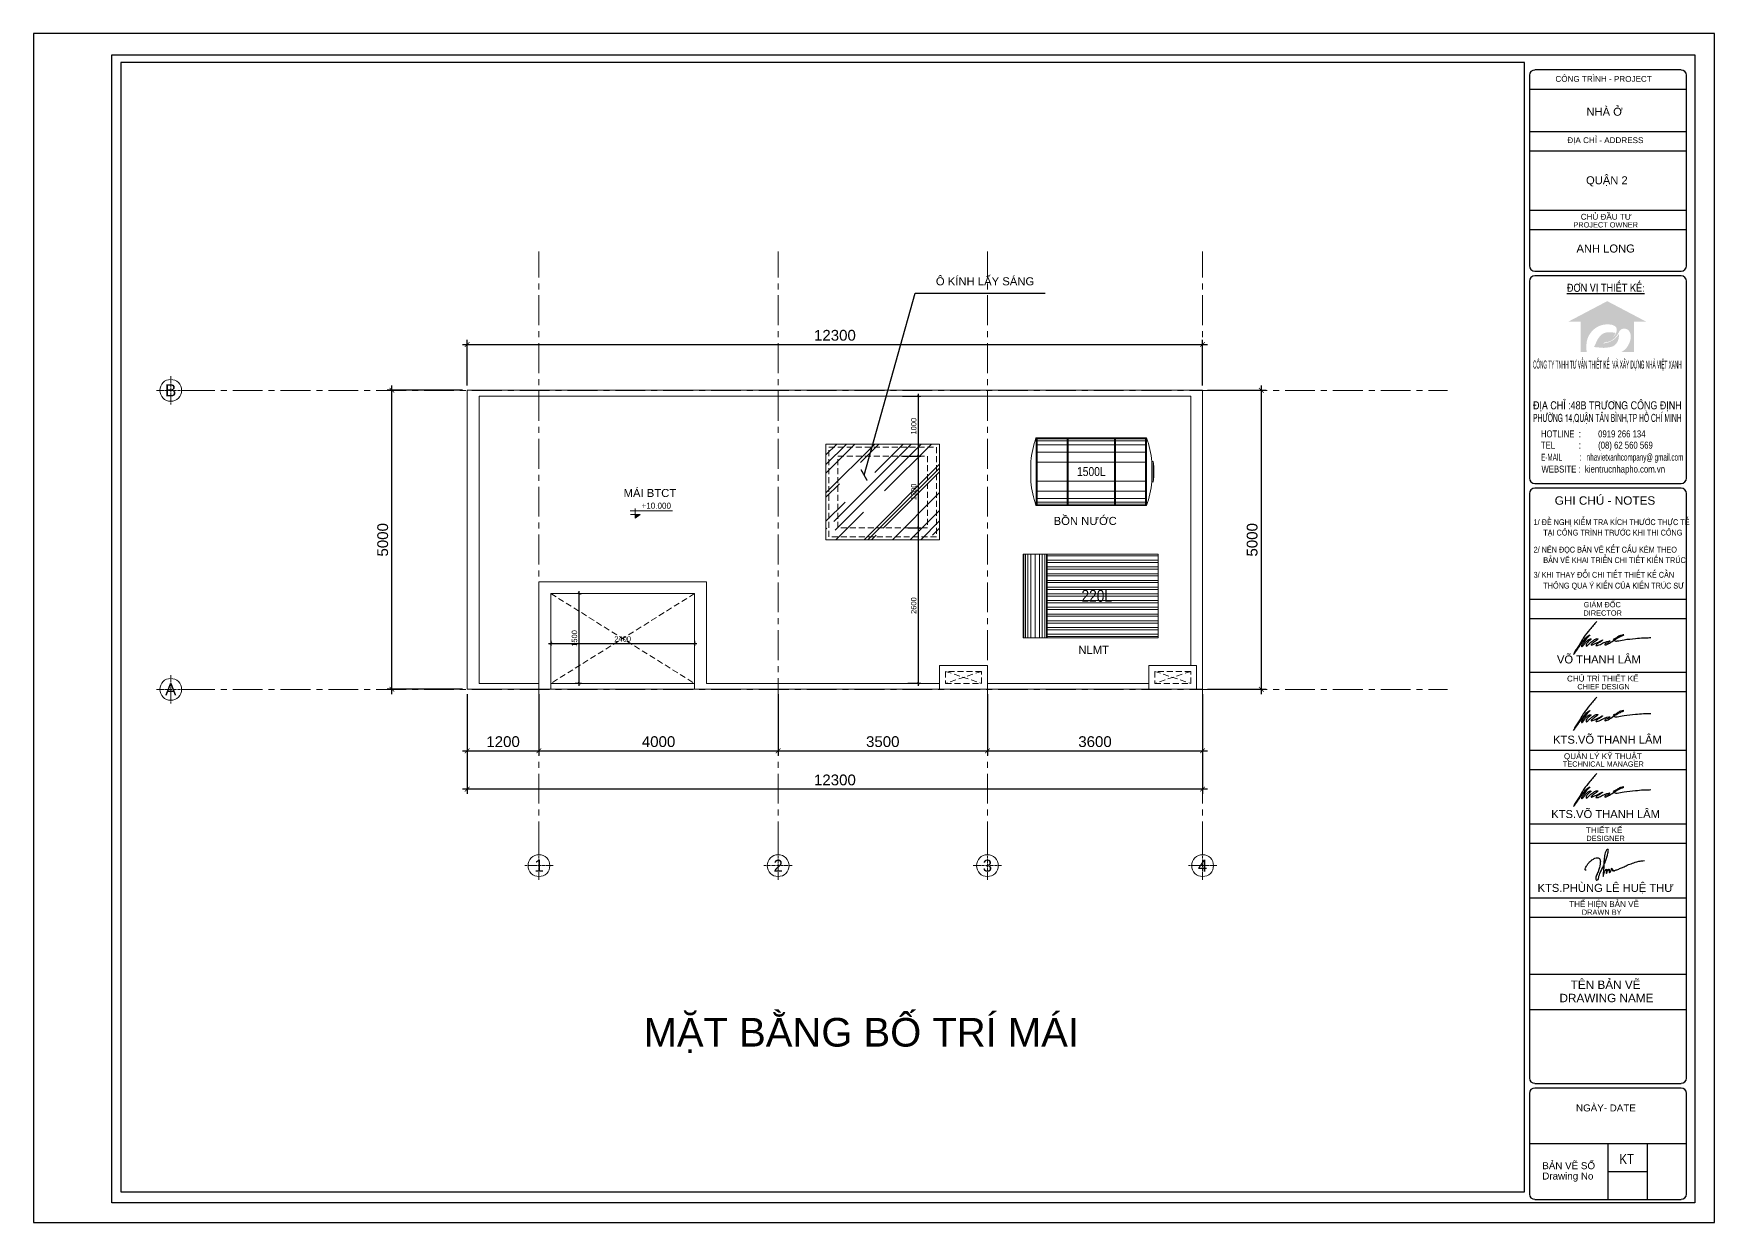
# Model space of a CAD drawing. Header units: inches. Extents: x 1198002 to 1275033, y 93432 to 197262.
# Drawn here: x 1240649 to 1268760, y 93432 to 113311 of the extents above; entities that cross this region are included whole.
import ezdxf
from ezdxf.enums import TextEntityAlignment as Align

# ---------------------------------------------------------------- set-up
doc = ezdxf.new("R2010")
doc.units = ezdxf.units.IN
doc.header["$LTSCALE"] = 100
doc.header["$MEASUREMENT"] = 0
doc.set_wipeout_variables(frame=1)
doc.header["$PDMODE"] = 35
doc.linetypes.add('CENTERX2', pattern=[4, 2.5, -0.5, 0.5, -0.5])
doc.linetypes.add('DASHEDX2', pattern=[1.5, 1, -0.5])
for name, color, linetype, lineweight in [('1', 1, 'Continuous', 18), ('1-khung ten', 7, 'Continuous', 30), ('183', 183, 'Continuous', 5), ('2', 2, 'Continuous', 13), ('3', 3, 'Continuous', 9), ('4', 4, 'Continuous', 35), ('8', 252, 'Continuous', 5), ('9GRID', 251, 'CENTERX2', 5), ('9HIDDEN', 251, 'DASHEDX2', 5), ('DIM', 135, 'Continuous', 9), ('TEXT', 7, 'Continuous', 18)]:
    doc.layers.add(name, color=color, linetype=linetype, lineweight=lineweight)
doc.styles.add('CVN', font='VHELVEN.TTF')
doc.styles.add('HELVECONDENSE', font='VHELVCN.TTF')
doc.styles.add('OBAYASHI', font='ARIALN.TTF')
doc.styles.add('VN Helve', font='VHELVEN.TTF')
doc.styles.add('VNI Helve-Condense', font='VHELVCN.TTF')
doc.styles.add('VNI-HELVE', font='VHELVCN.TTF')
doc.styles.add('VNI-HELVE-CON', font='VHELVCN.TTF', dxfattribs={"height": 140})
doc.styles.add('VSIMPLEX', font='VTIMESN.TTF')
doc.dimstyles.new('D100', dxfattribs={"dimscale": 100, "dimtxt": 1.8, "dimasz": 0.8, "dimexe": 0.8, "dimexo": 0.8, "dimgap": 0.6, "dimtad": 1, "dimdec": 0, "dimrnd": 5, "dimzin": 12, "dimdsep": 46, "dimtxsty": 'CVN', "dimblk1": 'ARCHTICK', "dimblk2": 'ARCHTICK', "dimsah": 1, "dimcen": 0.8, "dimdle": 0.8, "dimclrd": 256, "dimclre": 256, "dimclrt": 7, "dimadec": 0, "dimazin": 3, "dimtfac": 1, "dimtdec": 0, "dimtix": 1, "dimtmove": 2, "dimatfit": 3, "dimldrblk": 'ARCHTICK', "dimfxl": 1, "dimtolj": 1, "dimarcsym": 0})
doc.dimstyles.new('D70', dxfattribs={"dimscale": 50, "dimtxt": 1.8, "dimasz": 0.8, "dimexe": 0.8, "dimexo": 0.8, "dimgap": 0.6, "dimtad": 1, "dimdec": 0, "dimrnd": 5, "dimzin": 12, "dimdsep": 46, "dimtxsty": 'CVN', "dimblk1": 'ARCHTICK', "dimblk2": 'ARCHTICK', "dimsah": 1, "dimcen": 0.8, "dimdle": 0.8, "dimclrd": 256, "dimclre": 256, "dimclrt": 7, "dimadec": 0, "dimazin": 3, "dimtfac": 1, "dimtdec": 0, "dimtix": 1, "dimtmove": 2, "dimatfit": 3, "dimldrblk": 'ARCHTICK', "dimfxl": 1, "dimtolj": 1, "dimarcsym": 0})

# ---------------------------------------------------------------- blocks, each defined once
blk = doc.blocks.new('15151512')
blk.add_wipeout([(345983, 67317), (345983, 65917), (348243, 65917), (348243, 67317)]).dxf.layer = '183'
at = {"layer": '183'}
h = blk.add_hatch(dxfattribs=at)
h.set_pattern_fill('ANSI32', color=256, scale=300, angle=315, style=0)
h.set_pattern_definition([(0, (346083.38, 65917.3), (4e-14, 112.5), []), (0, (346120.88, 65879.8), (4e-14, 112.5), [])])
h.paths.add_polyline_path([(346383, 65917), (348243, 65917), (348243, 67317), (346383, 67317)])
for points in [[(345983, 65917), (348243, 65917), (348243, 67317), (345983, 67317)], [(345983, 65917), (346383, 65917), (346383, 67317), (345983, 67317)], [(346383, 65917), (348243, 65917), (348243, 67317), (346383, 67317)]]:
    blk.add_lwpolyline(points, close=True, dxfattribs=at)
for points in [[(345993, 65917), (345993, 67317)], [(346023, 65917), (346023, 67317)], [(346063, 65917), (346063, 67317)], [(346113, 65917), (346113, 67317)], [(346183, 65917), (346183, 67317)], [(346253, 65917), (346253, 67317)], [(346303, 65917), (346303, 67317)], [(346343, 65917), (346343, 67317)], [(346373, 65917), (346373, 67317)]]:
    blk.add_lwpolyline(points, dxfattribs=at)
at = {"layer": '183', "insert": (347213, 66617), "char_height": 200, "width": 2260, "attachment_point": 5, "style": 'HELVECONDENSE'}
blk.add_mtext('220L', dxfattribs=at)
blk = doc.blocks.new('62625323255235344')
at = {"layer": '183'}
for p, q in [((346064, 68621), (346064, 67491)), ((346083, 68621), (346083, 67491)), ((346083, 68602), (346583, 68602)), ((346583, 68621), (346583, 67491)), ((346602, 68621), (346602, 67491)), ((346602, 68602), (347375, 68602)), ((347375, 68621), (347375, 67491)), ((347395, 68621), (347395, 67491)), ((347395, 68602), (347895, 68602)), ((347895, 68621), (347895, 67491)), ((347914, 68621), (347914, 67491)), ((346083, 68569), (346583, 68569)), ((346083, 68506), (346583, 68506)), ((346083, 68380), (346583, 68380)), ((346602, 68569), (347375, 68569)), ((346602, 68506), (347375, 68506)), ((346602, 68380), (347375, 68380)), ((347395, 68569), (347895, 68569)), ((347395, 68506), (347895, 68506)), ((347395, 68380), (347895, 68380)), ((345976, 68228), (345976, 67884)), ((346083, 68216), (346583, 68216)), ((346602, 68216), (347375, 68216)), ((347395, 68216), (347895, 68216)), ((348002, 68227), (348002, 67883)), ((348002, 68227), (348025, 68227)), ((348025, 68227), (348025, 67883)), ((346083, 67895), (346583, 67895)), ((346602, 67895), (347375, 67895)), ((347395, 67895), (347895, 67895)), ((348002, 67883), (348025, 67883)), ((346083, 67731), (346583, 67731)), ((346083, 67606), (346583, 67606)), ((346083, 67543), (346583, 67543)), ((346083, 67509), (346583, 67509)), ((346602, 67731), (347375, 67731)), ((346602, 67606), (347375, 67606)), ((346602, 67543), (347375, 67543)), ((346602, 67509), (347375, 67509)), ((347395, 67731), (347895, 67731)), ((347395, 67606), (347895, 67606)), ((347395, 67543), (347895, 67543)), ((347395, 67509), (347895, 67509))]:
    blk.add_line(p, q, dxfattribs=at)
for points in [[(346063, 68621), (347914, 68621)], [(346063, 67491), (347914, 67491)]]:
    blk.add_lwpolyline(points, dxfattribs=at)
for centre, radius, start, end in [((347799, 68026), 1835, 161.0836, 173.6829), ((346146, 68019), 1868, 6.3732, 18.7843), ((346433, 68042), 1602, 0.4559, 6.6244), ((346433, 68067), 1602, 353.3756, 359.5441), ((347799, 68086), 1835, 186.3171, 198.9164), ((346211, 68079), 1802, 340.9502, 353.7399)]:
    blk.add_arc(centre, radius, start, end, dxfattribs=at)
at = {"layer": '183', "insert": (346989, 68056), "char_height": 150, "width": 769.31, "attachment_point": 5, "style": 'HELVECONDENSE'}
blk.add_mtext('1500L', dxfattribs=at)
blk = doc.blocks.new('THU')
at = {"layer": '2', "lineweight": 30}
blk.add_spline([(54758, 67291), (54737, 67295), (54742, 67330), (54759, 67363), (54788, 67406), (54803, 67424), (54819, 67442), (54840, 67461), (54862, 67478), (54889, 67495), (54918, 67509), (54957, 67518), (54989, 67511), (55009, 67489), (55016, 67463), (55016, 67430), (55012, 67386), (55007, 67361), (54995, 67321), (54983, 67282), (54965, 67239), (54955, 67216), (54938, 67178), (54931, 67143), (54941, 67111), (54954, 67105), (54975, 67119), (54986, 67158), (55016, 67249), (55075, 67369), (55113, 67453), (55156, 67600), (55163, 67639), (55159, 67671), (55132, 67658), (55107, 67611), (55094, 67556), (55088, 67510), (55084, 67470), (55083, 67434), (55082, 67383), (55078, 67329), (55076, 67287), (55071, 67238), (55068, 67196), (55069, 67176), (55081, 67220), (55094, 67260), (55109, 67283), (55135, 67306), (55131, 67274), (55128, 67230), (55139, 67254), (55145, 67268), (55155, 67286), (55162, 67297), (55178, 67309), (55181, 67296), (55181, 67287), (55180, 67276), (55178, 67262), (55180, 67252), (55187, 67247), (55197, 67250), (55206, 67263), (55212, 67279), (55217, 67295), (55221, 67314), (55225, 67325), (55229, 67320), (55235, 67293), (55245, 67282), (55248, 67272), (55249, 67277), (55253, 67295), (55255, 67292), (55260, 67285), (55263, 67277), (55263, 67273), (55296, 67292), (55321, 67295), (55354, 67308), (55390, 67326), (55424, 67340), (55453, 67353), (55490, 67372), (55582, 67409), (55686, 67443), (55767, 67459), (55827, 67466)], degree=3, dxfattribs=at)
blk = doc.blocks.new('LAM')
at = {"layer": '2', "lineweight": 30}
blk.add_spline([(55537, 62874), (55400, 62709), (55277, 62552), (55233, 62479), (55130, 62314), (55078, 62228), (55067, 62202), (55134, 62292), (55180, 62360), (55279, 62490), (55360, 62576), (55400, 62604), (55347, 62543), (55286, 62459), (55248, 62407), (55233, 62385), (55229, 62359), (55254, 62377), (55301, 62435), (55354, 62488), (55410, 62518), (55421, 62516), (55389, 62485), (55337, 62427), (55322, 62392), (55326, 62377), (55367, 62403), (55420, 62452), (55496, 62508), (55528, 62522), (55559, 62522), (55512, 62473), (55452, 62431), (55435, 62413), (55425, 62396), (55455, 62401), (55652, 62490), (55610, 62456), (55568, 62433), (55534, 62407), (55522, 62386), (55542, 62384), (55566, 62389), (55781, 62476), (55803, 62477), (55794, 62464), (55725, 62427), (55702, 62409), (55701, 62399), (55729, 62401), (55848, 62468), (55968, 62543), (56016, 62566), (56051, 62581), (56075, 62591), (56084, 62598), (56050, 62597), (55967, 62561), (55901, 62523), (55871, 62507), (55892, 62485), (55953, 62477), (56090, 62502), (56323, 62527), (56482, 62541), (56582, 62543), (56631, 62545)], degree=3, dxfattribs=at)
blk = doc.blocks.new('KHUNG')
at = {"layer": '8'}
h = blk.add_hatch(color=3, dxfattribs=at)
edge = h.paths.add_edge_path()
edge.add_spline(control_points=[(1900682, 670836), (1900712, 670854), (1900763, 670880), (1900837, 670919), (1900882, 670986), (1900915, 671047), (1900923, 671107), (1900908, 671159), (1900854, 671196), (1900762, 671213), (1900637, 671208), (1900492, 671150), (1900379, 671036), (1900311, 670894), (1900304, 670765), (1900308, 670686), (1900309, 670652)], knot_values=[480.442603, 480.442603, 480.442603, 480.442603, 2009.776609, 3786.40769, 5135.415196, 6537.429907, 7763.740226, 8482.2404, 9501.449039, 11245.650074, 13817.861817, 16516.480955, 19952.144828, 22746.479185, 25336.362001, 27260.104551, 27260.104551, 27260.104551, 27260.104551], degree=3, periodic=0)
edge.add_line((1900309, 670652), (1900187, 670652))
edge.add_line((1900187, 670652), (1900187, 671268))
edge.add_line((1900187, 671268), (1899946, 671268))
edge.add_line((1899946, 671268), (1900728, 671680))
edge.add_line((1900728, 671680), (1901510, 671268))
edge.add_line((1901510, 671268), (1901269, 671268))
edge.add_line((1901269, 671268), (1901269, 670652))
edge.add_line((1901269, 670652), (1901019, 670652))
edge.add_spline(control_points=[(1901019, 670652), (1901052, 670673), (1901109, 670714), (1901166, 670807), (1901208, 670910), (1901206, 671022), (1901152, 671107), (1901072, 671131), (1900992, 671109), (1900969, 671064), (1900957, 671040)], knot_values=[0, 0, 0, 0, 2216.870228, 3952.540992, 6191.470703, 8490.526433, 10059.972912, 11608.291112, 12957.114674, 14390.23897, 14390.23897, 14390.23897, 14390.23897], degree=3, periodic=0)
edge.add_spline(control_points=[(1900957, 671040), (1900942, 671014), (1900909, 670959), (1900819, 670877), (1900735, 670852), (1900682, 670836)], knot_values=[0, 0, 0, 0, 1743.878579, 3660.68556, 6731.067051, 6731.067051, 6731.067051, 6731.067051], degree=3, periodic=0)
edge = h.paths.add_edge_path(flags=16)
edge.add_spline(control_points=[(1900646, 670827), (1900668, 670828), (1900722, 670830), (1900797, 670866), (1900870, 670904), (1900923, 670958), (1900950, 670997), (1900962, 671016)], knot_values=[0, 0, 0, 0, 1254.59336, 3063.330834, 4641.861955, 5998.873562, 7310.800484, 7310.800484, 7310.800484, 7310.800484], degree=3, periodic=0)
edge.add_spline(control_points=[(1900962, 671016), (1900963, 670998), (1900967, 670941), (1900941, 670858), (1900888, 670791), (1900821, 670752), (1900747, 670743), (1900656, 670731), (1900572, 670741), (1900502, 670747), (1900468, 670751), (1900459, 670752)], knot_values=[0, 0, 0, 0, 1010.198, 3281.426743, 4731.136541, 5803.714044, 7625.156604, 8935.172826, 11033.703323, 12416.710283, 12968.591837, 12968.591837, 12968.591837, 12968.591837], degree=3, periodic=0)
edge.add_spline(control_points=[(1900459, 670752), (1900470, 670774), (1900495, 670821), (1900525, 670897), (1900574, 670966), (1900632, 671022), (1900712, 671051), (1900789, 671054), (1900852, 671045), (1900885, 671039), (1900897, 671037)], knot_values=[0, 0, 0, 0, 1413.194962, 3057.706819, 4616.749234, 6235.122646, 7605.63806, 9366.49616, 10559.834754, 11266.59656, 11266.59656, 11266.59656, 11266.59656], degree=3, periodic=0)
edge.add_spline(control_points=[(1900897, 671037), (1900892, 671026), (1900878, 670996), (1900846, 670950), (1900796, 670911), (1900744, 670879), (1900693, 670851), (1900661, 670835), (1900646, 670827)], knot_values=[0, 0, 0, 0, 686.481063, 1948.936607, 3103.704982, 4322.438956, 5433.897682, 6395.109938, 6395.109938, 6395.109938, 6395.109938], degree=3, periodic=0)
edge = h.paths.add_edge_path(flags=17)
edge.add_spline(control_points=[(1900897, 671037), (1900892, 671026), (1900878, 670996), (1900846, 670950), (1900796, 670911), (1900744, 670879), (1900693, 670851), (1900661, 670835), (1900646, 670827)], knot_values=[0, 0, 0, 0, 686.481063, 1948.936607, 3103.704982, 4322.438956, 5433.897682, 6395.109938, 6395.109938, 6395.109938, 6395.109938], degree=3, periodic=0)
edge.add_spline(control_points=[(1900646, 670827), (1900668, 670828), (1900722, 670830), (1900797, 670866), (1900870, 670904), (1900923, 670958), (1900950, 670997), (1900962, 671016)], knot_values=[0, 0, 0, 0, 1254.59336, 3063.330834, 4641.861955, 5998.873562, 7310.800484, 7310.800484, 7310.800484, 7310.800484], degree=3, periodic=0)
edge.add_spline(control_points=[(1900962, 671016), (1900963, 670998), (1900967, 670941), (1900941, 670858), (1900888, 670791), (1900821, 670752), (1900747, 670743), (1900656, 670731), (1900572, 670741), (1900502, 670747), (1900468, 670751), (1900459, 670752)], knot_values=[0, 0, 0, 0, 1010.198, 3281.426743, 4731.136541, 5803.714044, 7625.156604, 8935.172826, 11033.703323, 12416.710283, 12968.591837, 12968.591837, 12968.591837, 12968.591837], degree=3, periodic=0)
edge.add_spline(control_points=[(1900459, 670752), (1900470, 670774), (1900495, 670821), (1900525, 670897), (1900574, 670966), (1900632, 671022), (1900712, 671051), (1900789, 671054), (1900852, 671045), (1900885, 671039), (1900897, 671037)], knot_values=[0, 0, 0, 0, 1413.194962, 3057.706819, 4616.749234, 6235.122646, 7605.63806, 9366.49616, 10559.834754, 11266.59656, 11266.59656, 11266.59656, 11266.59656], degree=3, periodic=0)
edge = h.paths.add_edge_path(flags=0)
edge.add_spline(control_points=[(1900682, 670836), (1900735, 670852), (1900819, 670877), (1900909, 670959), (1900942, 671014), (1900957, 671040)], knot_values=[0, 0, 0, 0, 3070.381491, 4987.188471, 6731.067051, 6731.067051, 6731.067051, 6731.067051], degree=3, periodic=0)
h = blk.add_hatch(color=3, dxfattribs=at)
edge = h.paths.add_edge_path()
edge.add_spline(control_points=[(1900897, 671037), (1900892, 671026), (1900878, 670996), (1900846, 670950), (1900796, 670911), (1900744, 670879), (1900693, 670851), (1900661, 670835), (1900646, 670827)], knot_values=[0, 0, 0, 0, 686.481063, 1948.936607, 3103.704982, 4322.438956, 5433.897682, 6395.109938, 6395.109938, 6395.109938, 6395.109938], degree=3, periodic=0)
edge.add_spline(control_points=[(1900646, 670827), (1900668, 670828), (1900722, 670830), (1900797, 670866), (1900870, 670904), (1900923, 670958), (1900950, 670997), (1900962, 671016)], knot_values=[0, 0, 0, 0, 1254.59336, 3063.330834, 4641.861955, 5998.873562, 7310.800484, 7310.800484, 7310.800484, 7310.800484], degree=3, periodic=0)
edge.add_spline(control_points=[(1900962, 671016), (1900963, 670998), (1900967, 670941), (1900941, 670858), (1900888, 670791), (1900821, 670752), (1900747, 670743), (1900656, 670731), (1900572, 670741), (1900502, 670747), (1900468, 670751), (1900459, 670752)], knot_values=[0, 0, 0, 0, 1010.198, 3281.426743, 4731.136541, 5803.714044, 7625.156604, 8935.172826, 11033.703323, 12416.710283, 12968.591837, 12968.591837, 12968.591837, 12968.591837], degree=3, periodic=0)
edge.add_spline(control_points=[(1900459, 670752), (1900470, 670774), (1900495, 670821), (1900525, 670897), (1900574, 670966), (1900632, 671022), (1900712, 671051), (1900789, 671054), (1900852, 671045), (1900885, 671039), (1900897, 671037)], knot_values=[0, 0, 0, 0, 1413.194962, 3057.706819, 4616.749234, 6235.122646, 7605.63806, 9366.49616, 10559.834754, 11266.59656, 11266.59656, 11266.59656, 11266.59656], degree=3, periodic=0)
edge = h.paths.add_edge_path(flags=17)
edge.add_spline(control_points=[(1900682, 670836), (1900735, 670852), (1900819, 670877), (1900909, 670959), (1900942, 671014), (1900957, 671040)], knot_values=[0, 0, 0, 0, 3070.381491, 4987.188471, 6731.067051, 6731.067051, 6731.067051, 6731.067051], degree=3, periodic=0)
at = {"layer": '1-khung ten', "color": 5, "ltscale": 3}
for p, q in [((1870461, 676662), (1902500, 676662)), ((1870461, 653433), (1870461, 676662)), ((1902500, 676662), (1902500, 653433)), ((1902500, 653433), (1870461, 653433))]:
    blk.add_line(p, q, dxfattribs=at)
at = {"layer": '1-khung ten', "ltscale": 3}
for p, q in [((1870461, 676662), (1870461, 676662)), ((1899050, 676510), (1870645, 676510)), ((1870645, 676510), (1870645, 653656)), ((1899050, 653656), (1899050, 676510)), ((1870645, 653656), (1899050, 653656))]:
    blk.add_line(p, q, dxfattribs=at)
at = {"layer": '1-khung ten', "color": 144, "ltscale": 1000}
for p, q in [((1902225, 676358), (1899260, 676358)), ((1899153, 676250), (1899153, 672395)), ((1902332, 672395), (1902332, 676250)), ((1899153, 675967), (1902332, 675967)), ((1899153, 675111), (1902332, 675111)), ((1899153, 674721), (1902332, 674721)), ((1899153, 673521), (1902332, 673521)), ((1899153, 673131), (1902332, 673131)), ((1899260, 672287), (1902225, 672287)), ((1899153, 672084), (1899153, 668098)), ((1902225, 672192), (1899260, 672192)), ((1902332, 668098), (1902332, 672084)), ((1899260, 667990), (1902225, 667990)), ((1902225, 667895), (1899260, 667895)), ((1899153, 667788), (1899153, 655958)), ((1902332, 655958), (1902332, 667788)), ((1899153, 665649), (1902332, 665649)), ((1899153, 665259), (1902332, 665259)), ((1899153, 664169), (1902332, 664169)), ((1899153, 663778), (1902332, 663778)), ((1899153, 662594), (1902332, 662594)), ((1899153, 662204), (1902332, 662204)), ((1899153, 661100), (1902332, 661100)), ((1899153, 660710), (1902332, 660710)), ((1899153, 659606), (1902332, 659606)), ((1899153, 659216), (1902332, 659216)), ((1899153, 658059), (1902332, 658059)), ((1899153, 658059), (1902332, 658059)), ((1899153, 657348), (1902332, 657348)), ((1899153, 655648), (1899153, 653611)), ((1899260, 655850), (1902225, 655850)), ((1902225, 655755), (1899260, 655755)), ((1902332, 653611), (1902332, 655648)), ((1902332, 654629), (1899153, 654629)), ((1900742, 654629), (1900742, 653503)), ((1901537, 654629), (1901537, 653503)), ((1899260, 653503), (1902225, 653503))]:
    blk.add_line(p, q, dxfattribs=at)
blk.add_lwpolyline([(1900742, 654066), (1901537, 654066)], dxfattribs=at)
for centre, start, end in [((1899260, 676250), 90, 180), ((1902225, 676250), 0, 90), ((1899260, 672395), 180, 270), ((1902225, 672395), 270, 0), ((1899260, 672084), 90, 180), ((1902225, 672084), 0, 90), ((1899260, 668098), 180, 270), ((1899260, 667788), 90, 180), ((1902225, 668098), 270, 0), ((1902225, 667788), 0, 90), ((1899260, 655958), 180, 270), ((1902225, 655958), 270, 0), ((1899260, 655648), 90, 180), ((1902225, 655648), 0, 90), ((1899260, 653611), 180, 270), ((1902225, 653611), 270, 0)]:
    blk.add_arc(centre, 107, start, end, dxfattribs=at)
at = {"layer": 'Defpoints', "ltscale": 3}
for p, q in [((1902896, 677094), (1868876, 677094)), ((1868876, 677094), (1868876, 653037)), ((1902896, 653037), (1902896, 677094)), ((1868876, 653037), (1902896, 653037))]:
    blk.add_line(p, q, dxfattribs=at)
at = {"layer": '4'}
for p in [(1844977, 602326), (1844977, 600792), (1844977, 599249)]:
    blk.add_blockref('LAM', p, dxfattribs=at)
at = {"layer": '4', "xscale": 1.100000000093132, "yscale": 1.100000000093132, "zscale": 1.100000000093132}
blk.add_blockref('THU', (1840070, 586146), dxfattribs=at)
at = {"layer": '1-khung ten'}
for s, height, style, p in [('COÂNG TRÌNH - PROJECT', 117.39, 'VN Helve', (1899679, 676119)), ('NHAØ ÔÛ', 162, 'VN Helve', (1900307, 675432)), ('ÑÒA CHÆ - ADDRESS', 117.39, 'VN Helve', (1899920, 674878)), ('QUAÄN 2', 162, 'VN Helve', (1900299, 674045)), ('PROJECT OWNER', 106.72, 'VN Helve', (1900042, 673171)), ('CHUÛ ÑAÀU TÖ ', 117.39, 'VN Helve', (1900191, 673329)), ('ANH LONG', 162, 'VN Helve', (1900105, 672664)), ('GHI CHUÙ - NOTES', 170.21, 'VN Helve', (1899665, 667560)), ('1/ ÑEÀ NGHÒ KIEÅM TRA KÍCH THÖÔÙC THÖÏC TEÁ', 117.39, 'VNI Helve-Condense', (1899237, 667149)), ('TAÏI COÂNG TRÌNH TRÖÔÙC KHI THI COÂNG', 117.39, 'VNI Helve-Condense', (1899433, 666937)), ('2/ NEÂN ÑOÏC BAÛN VEÕ KEÁT CAÁU KEØM THEO ', 117.39, 'VNI Helve-Condense', (1899237, 666592)), ('BAÛN VEÕ KHAI TRIEÅN CHI TIEÁT KIEÁN TRUÙC', 117.39, 'VNI Helve-Condense', (1899433, 666380)), ('3/ KHI THAY ÑOÅI CHI TIEÁT THIEÁT KEÁ CAÀN ', 117.39, 'VNI Helve-Condense', (1899237, 666083)), ('THOÂNG QUA YÙ KIEÁN CUÛA KIEÁN TRUÙC SÖ', 117.39, 'VNI Helve-Condense', (1899433, 665864)), ('GIAÙM ÑOÁC', 106.7, 'VN Helve', (1900250, 665484)), ('DIRECTOR', 106.7, 'VN Helve', (1900246, 665315)), ('VOÕ THANH LAÂM', 162, 'VN Helve', (1899710, 664348)), ('CHUÛ TRÌ THIEÁT KEÁ', 117.39, 'VN Helve', (1899913, 663983)), ('CHIEF DESIGN', 106.72, 'VN Helve', (1900123, 663824)), ('KTS.VOÕ THANH LAÂM', 162, 'VN Helve', (1899632, 662725)), ('QUAÛN LYÙ KYÕ THUAÄT', 117.39, 'VN Helve', (1899851, 662412)), ('TECHNICAL MANAGER', 106.72, 'VN Helve', (1899828, 662259)), ('KTS.VOÕ THANH LAÂM', 162, 'VN Helve', (1899594, 661219)), ('THIEÁT KEÁ', 117.4, 'VN Helve', (1900297, 660915)), ('DESIGNER', 106.7, 'VN Helve', (1900304, 660755)), ('KTS.PHUØNG LEÂ HUEÄ THÖ', 162, 'VN Helve', (1899317, 659725)), ('THEÅ HIEÄN BAÛN VEÕ', 117.39, 'VN Helve', (1899957, 659421)), ('DRAWN BY', 106.7, 'VN Helve', (1900214, 659261)), ('TEÂN BAÛN VEÕ', 170.21, 'VN Helve', (1899988, 657761)), ('DRAWING NAME', 170.21, 'VN Helve', (1899761, 657492)), ('NGAØY- DATE', 141.84, 'VN Helve', (1900096, 655282)), ('BAÛN VEÕ SOÁ', 141.84, 'VN Helve', (1899413, 654113)), ('Drawing No', 141.8, 'VN Helve', (1899413, 653904))]:
    blk.add_text(s, height=height, dxfattribs=dict(at, style=style)).set_placement(p)
at = {"layer": '1-khung ten', "color": 7, "style": 'VNI-HELVE'}
blk.add_text('%%UÑÔN VÒ THIEÁT KEÁ:', height=162.04, dxfattribs=at).set_placement((1899911, 671869))
at = {"layer": '1-khung ten', "color": 7, "style": 'VNI-HELVE-CON'}
for s, width, p, p2 in [('COÂNG TY TNHH TÖ VAÁN THIEÁT KEÁ  VAØ XAÂY DÖÏNG NHAØ VIEÄT XANH', 0.490103, (1899226, 670316), (1902233, 670316)), ('ÑÒA CHÆ :48B TRÖÔNG COÂNG ÑÒNH', 0.960391, (1899226, 669491), (1902233, 669491)), ('PHÖÔØNG 14,QUAÄN TAÂN BÌNH,TP HOÀ CHÍ MINH', 0.717373, (1899226, 669236), (1902233, 669236))]:
    blk.add_text(s, height=162, dxfattribs=dict(at, width=width)).set_placement(p, p2, align=Align.FIT)
at = {"layer": '1-khung ten', "style": 'VN Helve', "width": 0.795531}
for s, p in [('TEL           :        (08) 62 560 569', (1899385, 668695)), ('HOTLINE  :        0919 266 134', (1899385, 668923)), ('WEBSITE :  kientrucnhapho.com.vn', (1899397, 668211))]:
    blk.add_text(s, height=141.06, rotation=359.9985, dxfattribs=at).set_placement(p)
at = {"layer": '1-khung ten', "style": 'VN Helve', "width": 0.626201}
blk.add_text('E-MAIL          :   nhavietxanhcompany@ gmail.com', height=141.06, dxfattribs=at).set_placement((1899389, 668451), (1902269, 668451), align=Align.FIT)
at = {"layer": '1-khung ten', "style": 'VNI Helve-Condense'}
blk.add_text('KT', height=202.5, dxfattribs=at).set_placement((1901122, 654217), align=Align.CENTER)
blk = doc.blocks.new('GRIDSIGN')
at = {"color": 9, "linetype": 'CENTERX2'}
for p, q in [((-1300, 0), (1300, 0)), ((0, 1300), (0, -1300))]:
    blk.add_line(p, q, dxfattribs=at)
at = {"color": 9}
blk.add_circle((0, 0), 1000, dxfattribs=at)
blk.add_attdef('A', text='', height=1000).set_placement((0, 0), align=Align.MIDDLE)
blk = doc.blocks.new('ttucx')
at = {"layer": '9GRID', "ltscale": 2}
for p, q in [((1249101, 157775), (1249101, 167807)), ((1253101, 157775), (1253101, 167807)), ((1256601, 157775), (1256601, 167807)), ((1260201, 157775), (1260201, 167807))]:
    blk.add_line(p, q, dxfattribs=at)
for points in [[(1243179, 165486), (1264296, 165486)], [(1243179, 160486), (1264296, 160486)]]:
    blk.add_lwpolyline(points, dxfattribs=at)
at = {"layer": '2'}
ref = blk.add_blockref('GRIDSIGN', (1242942, 165486), dxfattribs=dict(at, xscale=-0.1822500005364418, yscale=0.1822500005364418, zscale=0.1822500005364418))
ref.add_attrib('A', 'B', dxfattribs={"layer": '0', "height": 202, "style": 'CVN'}).set_placement((1242942, 165486), align=Align.MIDDLE)
ref = blk.add_blockref('GRIDSIGN', (1242942, 160486), dxfattribs=dict(at, xscale=-0.1822500005364418, yscale=0.1822500005364418, zscale=0.1822500005364418))
ref.add_attrib('A', 'A', dxfattribs={"layer": '0', "height": 202, "style": 'CVN'}).set_placement((1242942, 160486), align=Align.MIDDLE)
ref = blk.add_blockref('GRIDSIGN', (1249101, 157538), dxfattribs=dict(at, xscale=-0.1822500005364418, yscale=0.1822500005364418, zscale=0.1822500005364418))
ref.add_attrib('A', '1', dxfattribs={"layer": '0', "height": 202, "style": 'CVN'}).set_placement((1249101, 157538), align=Align.MIDDLE)
ref = blk.add_blockref('GRIDSIGN', (1253101, 157538), dxfattribs=dict(at, xscale=-0.1822500005364418, yscale=0.1822500005364418, zscale=0.1822500005364418))
ref.add_attrib('A', '2', dxfattribs={"layer": '0', "height": 202, "style": 'CVN'}).set_placement((1253101, 157538), align=Align.MIDDLE)
ref = blk.add_blockref('GRIDSIGN', (1256601, 157538), dxfattribs=dict(at, xscale=-0.1822500005364418, yscale=0.1822500005364418, zscale=0.1822500005364418))
ref.add_attrib('A', '3', dxfattribs={"layer": '0', "height": 202, "style": 'CVN'}).set_placement((1256601, 157538), align=Align.MIDDLE)
ref = blk.add_blockref('GRIDSIGN', (1260201, 157538), dxfattribs=dict(at, xscale=-0.1822500005364418, yscale=0.1822500005364418, zscale=0.1822500005364418))
ref.add_attrib('A', '4', dxfattribs={"layer": '0', "height": 202, "style": 'CVN'}).set_placement((1260201, 157538), align=Align.MIDDLE)
blk = doc.blocks.new('cos')
for p, q in [((1527, 300), (-205, 300)), ((-200, 150), (200, 150)), ((0, 0), (0, 400)), ((0, 0), (200, 150))]:
    blk.add_line(p, q)
blk.add_solid([(0, 150), (0, 0), (200, 150)])
at = {"color": 3, "style": 'VSIMPLEX', "text_generation_flag": 6}
blk.add_attdef('COS-VER', (93, 405), '', height=250, rotation=180, dxfattribs=at)
blk = doc.blocks.new('_ARCHTICK')
at = {"color": 0, "linetype": 'ByBlock', "const_width": 0.15}
blk.add_lwpolyline([(-0.5, -0.5), (0.5, 0.5)], dxfattribs=at)
blk = doc.blocks.new('*D313')
at = {"layer": 'Defpoints', "color": 0, "transparency": 16777216}
for p in [(1246640, 107346), (1247901, 107346), (1247901, 102346)]:
    blk.add_point(p, dxfattribs=at)
at = {"layer": 'DIM', "lineweight": -2, "transparency": 16777216}
for p, q in [((1246640, 102266), (1246640, 107426)), ((1247821, 107346), (1246560, 107346)), ((1247821, 102346), (1246560, 102346))]:
    blk.add_line(p, q, dxfattribs=at)
at = {"layer": 'DIM', "lineweight": -2, "transparency": 16777216, "xscale": 80, "yscale": 80, "zscale": 80}
for p, rotation in [((1246640, 107346), 90), ((1246640, 102346), 270)]:
    blk.add_blockref('_ARCHTICK', p, dxfattribs=dict(at, rotation=rotation))
at = {"layer": 'DIM', "color": 7, "transparency": 16777216, "insert": (1246488, 104846), "char_height": 180, "attachment_point": 5, "rotation": 90, "style": 'CVN'}
blk.add_mtext('\\A1;5000', dxfattribs=at)
blk = doc.blocks.new('*D314')
at = {"layer": 'Defpoints', "color": 0, "transparency": 16777216}
for p in [(1247901, 102346), (1249101, 102346), (1249101, 101318)]:
    blk.add_point(p, dxfattribs=at)
at = {"layer": 'DIM', "lineweight": -2, "transparency": 16777216}
for p, q in [((1247901, 102266), (1247901, 101238)), ((1249101, 102266), (1249101, 101238)), ((1247821, 101318), (1249181, 101318))]:
    blk.add_line(p, q, dxfattribs=at)
at = {"layer": 'DIM', "lineweight": -2, "transparency": 16777216, "xscale": 80, "yscale": 80, "zscale": 80, "rotation": 180}
blk.add_blockref('_ARCHTICK', (1247901, 101318), dxfattribs=at)
at = {"layer": 'DIM', "lineweight": -2, "transparency": 16777216, "xscale": 80, "yscale": 80, "zscale": 80}
blk.add_blockref('_ARCHTICK', (1249101, 101318), dxfattribs=at)
at = {"layer": 'DIM', "color": 7, "transparency": 16777216, "insert": (1248501, 101470), "char_height": 180, "attachment_point": 5, "style": 'CVN'}
blk.add_mtext('\\A1;1200', dxfattribs=at)
blk = doc.blocks.new('*D315')
at = {"layer": 'Defpoints', "color": 0, "transparency": 16777216}
for p in [(1249101, 102346), (1253101, 102346), (1253101, 101318)]:
    blk.add_point(p, dxfattribs=at)
at = {"layer": 'DIM', "lineweight": -2, "transparency": 16777216}
for p, q in [((1249101, 102266), (1249101, 101238)), ((1253101, 102266), (1253101, 101238)), ((1249021, 101318), (1253181, 101318))]:
    blk.add_line(p, q, dxfattribs=at)
at = {"layer": 'DIM', "lineweight": -2, "transparency": 16777216, "xscale": 80, "yscale": 80, "zscale": 80, "rotation": 180}
blk.add_blockref('_ARCHTICK', (1249101, 101318), dxfattribs=at)
at = {"layer": 'DIM', "lineweight": -2, "transparency": 16777216, "xscale": 80, "yscale": 80, "zscale": 80}
blk.add_blockref('_ARCHTICK', (1253101, 101318), dxfattribs=at)
at = {"layer": 'DIM', "color": 7, "transparency": 16777216, "insert": (1251101, 101470), "char_height": 180, "attachment_point": 5, "style": 'CVN'}
blk.add_mtext('\\A1;4000', dxfattribs=at)
blk = doc.blocks.new('*D316')
at = {"layer": 'Defpoints', "color": 0, "transparency": 16777216}
for p in [(1253101, 102346), (1256601, 102346), (1256601, 101318)]:
    blk.add_point(p, dxfattribs=at)
at = {"layer": 'DIM', "lineweight": -2, "transparency": 16777216}
for p, q in [((1253101, 102266), (1253101, 101238)), ((1256601, 102266), (1256601, 101238)), ((1253021, 101318), (1256681, 101318))]:
    blk.add_line(p, q, dxfattribs=at)
at = {"layer": 'DIM', "lineweight": -2, "transparency": 16777216, "xscale": 80, "yscale": 80, "zscale": 80, "rotation": 180}
blk.add_blockref('_ARCHTICK', (1253101, 101318), dxfattribs=at)
at = {"layer": 'DIM', "lineweight": -2, "transparency": 16777216, "xscale": 80, "yscale": 80, "zscale": 80}
blk.add_blockref('_ARCHTICK', (1256601, 101318), dxfattribs=at)
at = {"layer": 'DIM', "color": 7, "transparency": 16777216, "insert": (1254851, 101470), "char_height": 180, "attachment_point": 5, "style": 'CVN'}
blk.add_mtext('\\A1;3500', dxfattribs=at)
blk = doc.blocks.new('*D317')
at = {"layer": 'Defpoints', "color": 0, "transparency": 16777216}
for p in [(1256601, 102346), (1260201, 102346), (1260201, 101318)]:
    blk.add_point(p, dxfattribs=at)
at = {"layer": 'DIM', "lineweight": -2, "transparency": 16777216}
for p, q in [((1256601, 102266), (1256601, 101238)), ((1260201, 102266), (1260201, 101238)), ((1256521, 101318), (1260281, 101318))]:
    blk.add_line(p, q, dxfattribs=at)
at = {"layer": 'DIM', "lineweight": -2, "transparency": 16777216, "xscale": 80, "yscale": 80, "zscale": 80, "rotation": 180}
blk.add_blockref('_ARCHTICK', (1256601, 101318), dxfattribs=at)
at = {"layer": 'DIM', "lineweight": -2, "transparency": 16777216, "xscale": 80, "yscale": 80, "zscale": 80}
blk.add_blockref('_ARCHTICK', (1260201, 101318), dxfattribs=at)
at = {"layer": 'DIM', "color": 7, "transparency": 16777216, "insert": (1258401, 101470), "char_height": 180, "attachment_point": 5, "style": 'CVN'}
blk.add_mtext('\\A1;3600', dxfattribs=at)
blk = doc.blocks.new('*D318')
at = {"layer": 'Defpoints', "color": 0, "transparency": 16777216}
for p in [(1247901, 102041), (1260201, 102041), (1247901, 100677)]:
    blk.add_point(p, dxfattribs=at)
at = {"layer": 'DIM', "lineweight": -2, "transparency": 16777216}
for p, q in [((1247901, 101961), (1247901, 100597)), ((1260201, 101961), (1260201, 100597)), ((1260281, 100677), (1247821, 100677))]:
    blk.add_line(p, q, dxfattribs=at)
at = {"layer": 'DIM', "lineweight": -2, "transparency": 16777216, "xscale": 80, "yscale": 80, "zscale": 80, "rotation": 180}
blk.add_blockref('_ARCHTICK', (1247901, 100677), dxfattribs=at)
at = {"layer": 'DIM', "lineweight": -2, "transparency": 16777216, "xscale": 80, "yscale": 80, "zscale": 80}
blk.add_blockref('_ARCHTICK', (1260201, 100677), dxfattribs=at)
at = {"layer": 'DIM', "color": 7, "transparency": 16777216, "insert": (1254051, 100830), "char_height": 180, "attachment_point": 5, "style": 'CVN'}
blk.add_mtext('\\A1;12300', dxfattribs=at)
blk = doc.blocks.new('*D319')
at = {"layer": 'Defpoints', "color": 0, "transparency": 16777216}
for p in [(1260201, 107346), (1261183, 107346), (1260201, 102346)]:
    blk.add_point(p, dxfattribs=at)
at = {"layer": 'DIM', "lineweight": -2, "transparency": 16777216}
for p, q in [((1261183, 102266), (1261183, 107426)), ((1260281, 107346), (1261263, 107346)), ((1260281, 102346), (1261263, 102346))]:
    blk.add_line(p, q, dxfattribs=at)
at = {"layer": 'DIM', "lineweight": -2, "transparency": 16777216, "xscale": 80, "yscale": 80, "zscale": 80}
for p, rotation in [((1261183, 107346), 90), ((1261183, 102346), 270)]:
    blk.add_blockref('_ARCHTICK', p, dxfattribs=dict(at, rotation=rotation))
at = {"layer": 'DIM', "color": 7, "transparency": 16777216, "insert": (1261030, 104846), "char_height": 180, "attachment_point": 5, "rotation": 90, "style": 'CVN'}
blk.add_mtext('\\A1;5000', dxfattribs=at)
blk = doc.blocks.new('*D320')
at = {"layer": 'Defpoints', "color": 0, "transparency": 16777216}
for p in [(1260201, 108112), (1247901, 107346), (1260201, 107346)]:
    blk.add_point(p, dxfattribs=at)
at = {"layer": 'DIM', "lineweight": -2, "transparency": 16777216}
for p, q in [((1247821, 108112), (1260281, 108112)), ((1247901, 107426), (1247901, 108192)), ((1260201, 107426), (1260201, 108192))]:
    blk.add_line(p, q, dxfattribs=at)
at = {"layer": 'DIM', "lineweight": -2, "transparency": 16777216, "xscale": 80, "yscale": 80, "zscale": 80, "rotation": 180}
blk.add_blockref('_ARCHTICK', (1247901, 108112), dxfattribs=at)
at = {"layer": 'DIM', "lineweight": -2, "transparency": 16777216, "xscale": 80, "yscale": 80, "zscale": 80}
blk.add_blockref('_ARCHTICK', (1260201, 108112), dxfattribs=at)
at = {"layer": 'DIM', "color": 7, "transparency": 16777216, "insert": (1254051, 108265), "char_height": 180, "attachment_point": 5, "style": 'CVN'}
blk.add_mtext('\\A1;12300', dxfattribs=at)
blk = doc.blocks.new('*D321')
at = {"layer": 'Defpoints', "color": 0, "transparency": 16777216}
for p in [(1249301, 103196), (1251701, 103196), (1251701, 103112)]:
    blk.add_point(p, dxfattribs=at)
at = {"layer": 'DIM', "lineweight": -2, "transparency": 16777216}
for p, q in [((1249261, 103112), (1251741, 103112)), ((1249301, 103156), (1249301, 103072)), ((1251701, 103156), (1251701, 103072))]:
    blk.add_line(p, q, dxfattribs=at)
at = {"layer": 'DIM', "lineweight": -2, "transparency": 16777216, "xscale": 40, "yscale": 40, "zscale": 40, "rotation": 180}
blk.add_blockref('_ARCHTICK', (1249301, 103112), dxfattribs=at)
at = {"layer": 'DIM', "lineweight": -2, "transparency": 16777216, "xscale": 40, "yscale": 40, "zscale": 40}
blk.add_blockref('_ARCHTICK', (1251701, 103112), dxfattribs=at)
at = {"layer": 'DIM', "color": 7, "transparency": 16777216, "insert": (1250501, 103188), "char_height": 90, "attachment_point": 5, "style": 'CVN'}
blk.add_mtext('\\A1;2400', dxfattribs=at)
blk = doc.blocks.new('*D322')
at = {"layer": 'Defpoints', "color": 0, "transparency": 16777216}
for p in [(1249733, 103946), (1249772, 103946), (1249666, 102446)]:
    blk.add_point(p, dxfattribs=at)
at = {"layer": 'DIM', "lineweight": -2, "transparency": 16777216}
for p, q in [((1249772, 102406), (1249772, 103986)), ((1249773, 103946), (1249812, 103946)), ((1249706, 102446), (1249812, 102446))]:
    blk.add_line(p, q, dxfattribs=at)
at = {"layer": 'DIM', "lineweight": -2, "transparency": 16777216, "xscale": 40, "yscale": 40, "zscale": 40}
for p, rotation in [((1249772, 103946), 90), ((1249772, 102446), 270)]:
    blk.add_blockref('_ARCHTICK', p, dxfattribs=dict(at, rotation=rotation))
at = {"layer": 'DIM', "color": 7, "transparency": 16777216, "insert": (1249695, 103196), "char_height": 90, "attachment_point": 5, "rotation": 90, "style": 'CVN'}
blk.add_mtext('\\A1;1500', dxfattribs=at)
blk = doc.blocks.new('*D323')
at = {"layer": 'Defpoints', "color": 0, "transparency": 16777216}
for p in [(1255143, 107246), (1255143, 106246), (1255445, 106246)]:
    blk.add_point(p, dxfattribs=at)
at = {"layer": 'DIM', "lineweight": -2, "transparency": 16777216}
for p, q in [((1255183, 107246), (1255485, 107246)), ((1255445, 107286), (1255445, 106206)), ((1255183, 106246), (1255485, 106246))]:
    blk.add_line(p, q, dxfattribs=at)
at = {"layer": 'DIM', "lineweight": -2, "transparency": 16777216, "xscale": 40, "yscale": 40, "zscale": 40}
for p, rotation in [((1255445, 107246), 90), ((1255445, 106246), 270)]:
    blk.add_blockref('_ARCHTICK', p, dxfattribs=dict(at, rotation=rotation))
at = {"layer": 'DIM', "color": 7, "transparency": 16777216, "insert": (1255369, 106746), "char_height": 90, "attachment_point": 5, "rotation": 90, "style": 'CVN'}
blk.add_mtext('\\A1;1000', dxfattribs=at)
blk = doc.blocks.new('*D324')
at = {"layer": 'Defpoints', "color": 0, "transparency": 16777216}
for p in [(1255143, 106246), (1255228, 105046), (1255445, 105046)]:
    blk.add_point(p, dxfattribs=at)
at = {"layer": 'DIM', "lineweight": -2, "transparency": 16777216}
for p, q in [((1255445, 106286), (1255445, 105006)), ((1255183, 106246), (1255485, 106246)), ((1255268, 105046), (1255485, 105046))]:
    blk.add_line(p, q, dxfattribs=at)
at = {"layer": 'DIM', "lineweight": -2, "transparency": 16777216, "xscale": 40, "yscale": 40, "zscale": 40}
for p, rotation in [((1255445, 106246), 90), ((1255445, 105046), 270)]:
    blk.add_blockref('_ARCHTICK', p, dxfattribs=dict(at, rotation=rotation))
at = {"layer": 'DIM', "color": 7, "transparency": 16777216, "insert": (1255369, 105646), "char_height": 90, "attachment_point": 5, "rotation": 90, "style": 'CVN'}
blk.add_mtext('\\A1;1200', dxfattribs=at)
blk = doc.blocks.new('*D325')
at = {"layer": 'Defpoints', "color": 0, "transparency": 16777216}
for p in [(1255228, 105046), (1255228, 102446), (1255445, 102446)]:
    blk.add_point(p, dxfattribs=at)
at = {"layer": 'DIM', "lineweight": -2, "transparency": 16777216}
for p, q in [((1255268, 105046), (1255485, 105046)), ((1255445, 105086), (1255445, 102406)), ((1255268, 102446), (1255485, 102446))]:
    blk.add_line(p, q, dxfattribs=at)
at = {"layer": 'DIM', "lineweight": -2, "transparency": 16777216, "xscale": 40, "yscale": 40, "zscale": 40}
for p, rotation in [((1255445, 105046), 90), ((1255445, 102446), 270)]:
    blk.add_blockref('_ARCHTICK', p, dxfattribs=dict(at, rotation=rotation))
at = {"layer": 'DIM', "color": 7, "transparency": 16777216, "insert": (1255369, 103746), "char_height": 90, "attachment_point": 5, "rotation": 90, "style": 'CVN'}
blk.add_mtext('\\A1;2600', dxfattribs=at)

msp = doc.modelspace()

# ---------------------------------------------------------------- hatches: boundary and pattern name
at = {"layer": '8'}
h = msp.add_hatch(dxfattribs=at)
h.set_pattern_fill('AR-RROOF', color=256, scale=500, angle=45)
h.paths.add_polyline_path([(1255801, 106445.8), (1253901, 106445.8), (1253901, 104845.8), (1255801, 104845.8)])

# ---------------------------------------------------------------- linework, layer by layer
at = {"layer": '1'}
for points in [[(1247901, 107345.8), (1260201, 107345.8), (1260201, 102345.8), (1247901, 102345.8)], [(1259301, 102745.8), (1260101, 102745.8), (1260101, 102345.8), (1259301, 102345.8)]]:
    msp.add_lwpolyline(points, close=True, dxfattribs=at)
for points in [[(1249101, 102445.8), (1248101, 102445.8), (1248101, 107245.8), (1260001, 107245.8), (1260001, 102745.8)], [(1249101, 102445.8), (1249101, 104145.8), (1251701, 104145.8)], [(1251901, 102445.8), (1251901, 104145.8), (1249301, 104145.8)], [(1249301, 102445.8), (1249301, 103945.8)], [(1249301, 103945.8), (1251701, 103945.8)], [(1251701, 103945.8), (1251701, 102445.8)], [(1256501, 102745.8), (1255801, 102745.8), (1255801, 102445.8)], [(1256501, 102745.8), (1256601, 102745.8), (1256601, 102445.8)], [(1260001, 102745.8), (1259301, 102745.8), (1259301, 102445.8)], [(1251701, 102445.8), (1249301, 102445.8)], [(1249301, 102445.8), (1249301, 102345.8)], [(1251701, 102445.8), (1251701, 102345.8)], [(1255801, 102445.8), (1251901, 102445.8)], [(1255801, 102445.8), (1255801, 102345.8)], [(1256601, 102445.8), (1256601, 102345.8)], [(1259301, 102445.8), (1256601, 102445.8)]]:
    msp.add_lwpolyline(points, dxfattribs=at)
at = {"layer": '3'}
msp.add_lwpolyline([(1253901, 106445.8), (1255801, 106445.8), (1255801, 104845.8), (1253901, 104845.8)], close=True, dxfattribs=at)
at = {"layer": '9HIDDEN'}
for points in [[(1253951, 106395.8), (1255751, 106395.8), (1255751, 104895.8), (1253951, 104895.8)], [(1254101, 106245.8), (1255601, 106245.8), (1255601, 105045.8), (1254101, 105045.8)]]:
    msp.add_lwpolyline(points, close=True, dxfattribs=at)
for points in [[(1249301, 103945.8), (1251701, 102445.8)], [(1251701, 103945.8), (1249301, 102445.8)], [(1256501, 102645.8), (1255901, 102645.8), (1255901, 102445.8)], [(1256501, 102645.8), (1255901, 102445.8)], [(1255901, 102645.8), (1256501, 102445.8)], [(1256501, 102445.8), (1256501, 102645.8)], [(1260001, 102645.8), (1259401, 102645.8), (1259401, 102445.8)], [(1260001, 102645.8), (1259401, 102445.8)], [(1259401, 102645.8), (1260001, 102445.8)], [(1260001, 102445.8), (1260001, 102645.8)], [(1255901, 102445.8), (1256501, 102445.8)], [(1259401, 102445.8), (1260001, 102445.8)]]:
    msp.add_lwpolyline(points, dxfattribs=at)

# ---------------------------------------------------------------- block references
at = {"layer": '183'}
msp.add_blockref('62625323255235344', (911350.4, 37930.5), dxfattribs=at)
at = {"layer": '9GRID'}
msp.add_blockref('ttucx', (0, -58140.7), dxfattribs=at)
at = {"layer": 'TEXT'}
ref = msp.add_blockref('cos', (1250710.9, 105207.5), dxfattribs=dict(at, xscale=0.4065874345638741, yscale=0.4065874345638741, zscale=0.4065874345638741, rotation=0.0002481631948920933))
ref.add_attrib('COS-VER', '+10.000', (1250816, 105365), dxfattribs={"layer": '0', "color": 3, "height": 101.25, "rotation": 180.00025, "style": 'VSIMPLEX', "text_generation_flag": 6})

# ---------------------------------------------------------------- texts
at = {"layer": 'TEXT', "char_height": 135, "attachment_point": 7, "style": 'OBAYASHI'}
for s, insert in [('{\\fArial|b0|i0|c0|p34;Ô KÍNH LẤY SÁNG}', (1255739.1, 109099.4)), ('{\\fArial|b0|i0|c0|p34;MÁI BTCT}', (1250516.5, 105559.5)), ('{\\fArial|b0|i0|c0|p34;BỒN NƯỚC}', (1257709, 105092.2))]:
    msp.add_mtext_dynamic_manual_height_columns(s, width=4193.67, gutter_width=1, heights=[0], dxfattribs=dict(at, insert=insert))
at = {"layer": 'TEXT', "color": 7, "insert": (1254491.9, 96557.9), "char_height": 478.647, "attachment_point": 5, "style": 'CVN'}
msp.add_mtext('\\A1;M{\\fArial|b0|i0|c0|p34;ẶT BẰNG BỐ TRÍ MÁI}', dxfattribs=at)

# ---------------------------------------------------------------- dimensions: what is measured, and where the dimension line sits
at = {"layer": 'DIM'}
for base, p1, p2, dimstyle, picture, middle in [((1260201, 108112.5), (1247901, 107345.8), (1260201, 107345.8), 'D100', '*D320', (1254051, 108265)), ((1251701, 103112), (1249301, 103195.8), (1251701, 103195.8), 'D70', '*D321', (1250501, 103188.3)), ((1249101, 101317.5), (1247901, 102345.8), (1249101, 102345.8), 'D100', '*D314', (1248501, 101470)), ((1253101, 101317.5), (1249101, 102345.8), (1253101, 102345.8), 'D100', '*D315', (1251101, 101470)), ((1256601, 101317.5), (1253101, 102345.8), (1256601, 102345.8), 'D100', '*D316', (1254851, 101470)), ((1260201, 101317.5), (1256601, 102345.8), (1260201, 102345.8), 'D100', '*D317', (1258401, 101470)), ((1247901, 100677), (1260201, 102041), (1247901, 102041), 'D100', '*D318', (1254051, 100829.5))]:
    dim = msp.add_linear_dim(base=base, p1=p1, p2=p2, dimstyle=dimstyle, dxfattribs=at)
    dim.commit()
    dim.dimension.update_dxf_attribs({"geometry": picture, "text_midpoint": middle})
for base, p1, p2, dimstyle, picture, middle in [((1246640.5, 107345.8), (1247901, 102345.8), (1247901, 107345.8), 'D100', '*D313', (1246488, 104845.8)), ((1261183, 107345.8), (1260201, 102345.8), (1260201, 107345.8), 'D100', '*D319', (1261030.5, 104845.8)), ((1255445, 106245.8), (1255143, 107245.8), (1255143, 106245.8), 'D70', '*D323', (1255368.7, 106745.8)), ((1255445, 105045.8), (1255143, 106245.8), (1255228, 105045.8), 'D70', '*D324', (1255368.7, 105645.8)), ((1255445, 102445.8), (1255228, 105045.8), (1255228, 102445.8), 'D70', '*D325', (1255368.7, 103745.8)), ((1249771.5, 103945.8), (1249665.5, 102445.8), (1249733, 103945.8), 'D70', '*D322', (1249695.2, 103195.8))]:
    dim = msp.add_linear_dim(base=base, p1=p1, p2=p2, angle=90, dimstyle=dimstyle, dxfattribs=at)
    dim.commit()
    dim.dimension.update_dxf_attribs({"geometry": picture, "text_midpoint": middle})

# ---------------------------------------------------------------- leaders
at = {"layer": '8'}
msp.add_leader([(1254538.5, 105928.5), (1255392.5, 108971), (1257569, 108971)], dimstyle='D100', override={"dimasz": 1.5, "dimgap": 0.6, "dimtad": 0}, dxfattribs=at)

# ---------------------------------------------------------------- next in the draw order: block references
at = {"layer": '183'}
msp.add_blockref('15151512', (911216.9, 37290.5), dxfattribs=at)

# ---------------------------------------------------------------- next in the draw order: block references
at = {"layer": '1', "xscale": 0.8263246674378223, "yscale": 0.8263246674378223, "zscale": 0.8263246674378223}
msp.add_blockref('KHUNG', (-303650, -446188.6), dxfattribs=at)

# ---------------------------------------------------------------- next in the draw order: texts
at = {"layer": 'TEXT', "insert": (1258122.4, 102938.2), "char_height": 135, "attachment_point": 7, "style": 'OBAYASHI'}
msp.add_mtext_dynamic_manual_height_columns('{\\fArial|b0|i0|c0|p34;NLMT}', width=4193.67, gutter_width=1, heights=[0], dxfattribs=at)

doc.saveas('drawing.dxf')
